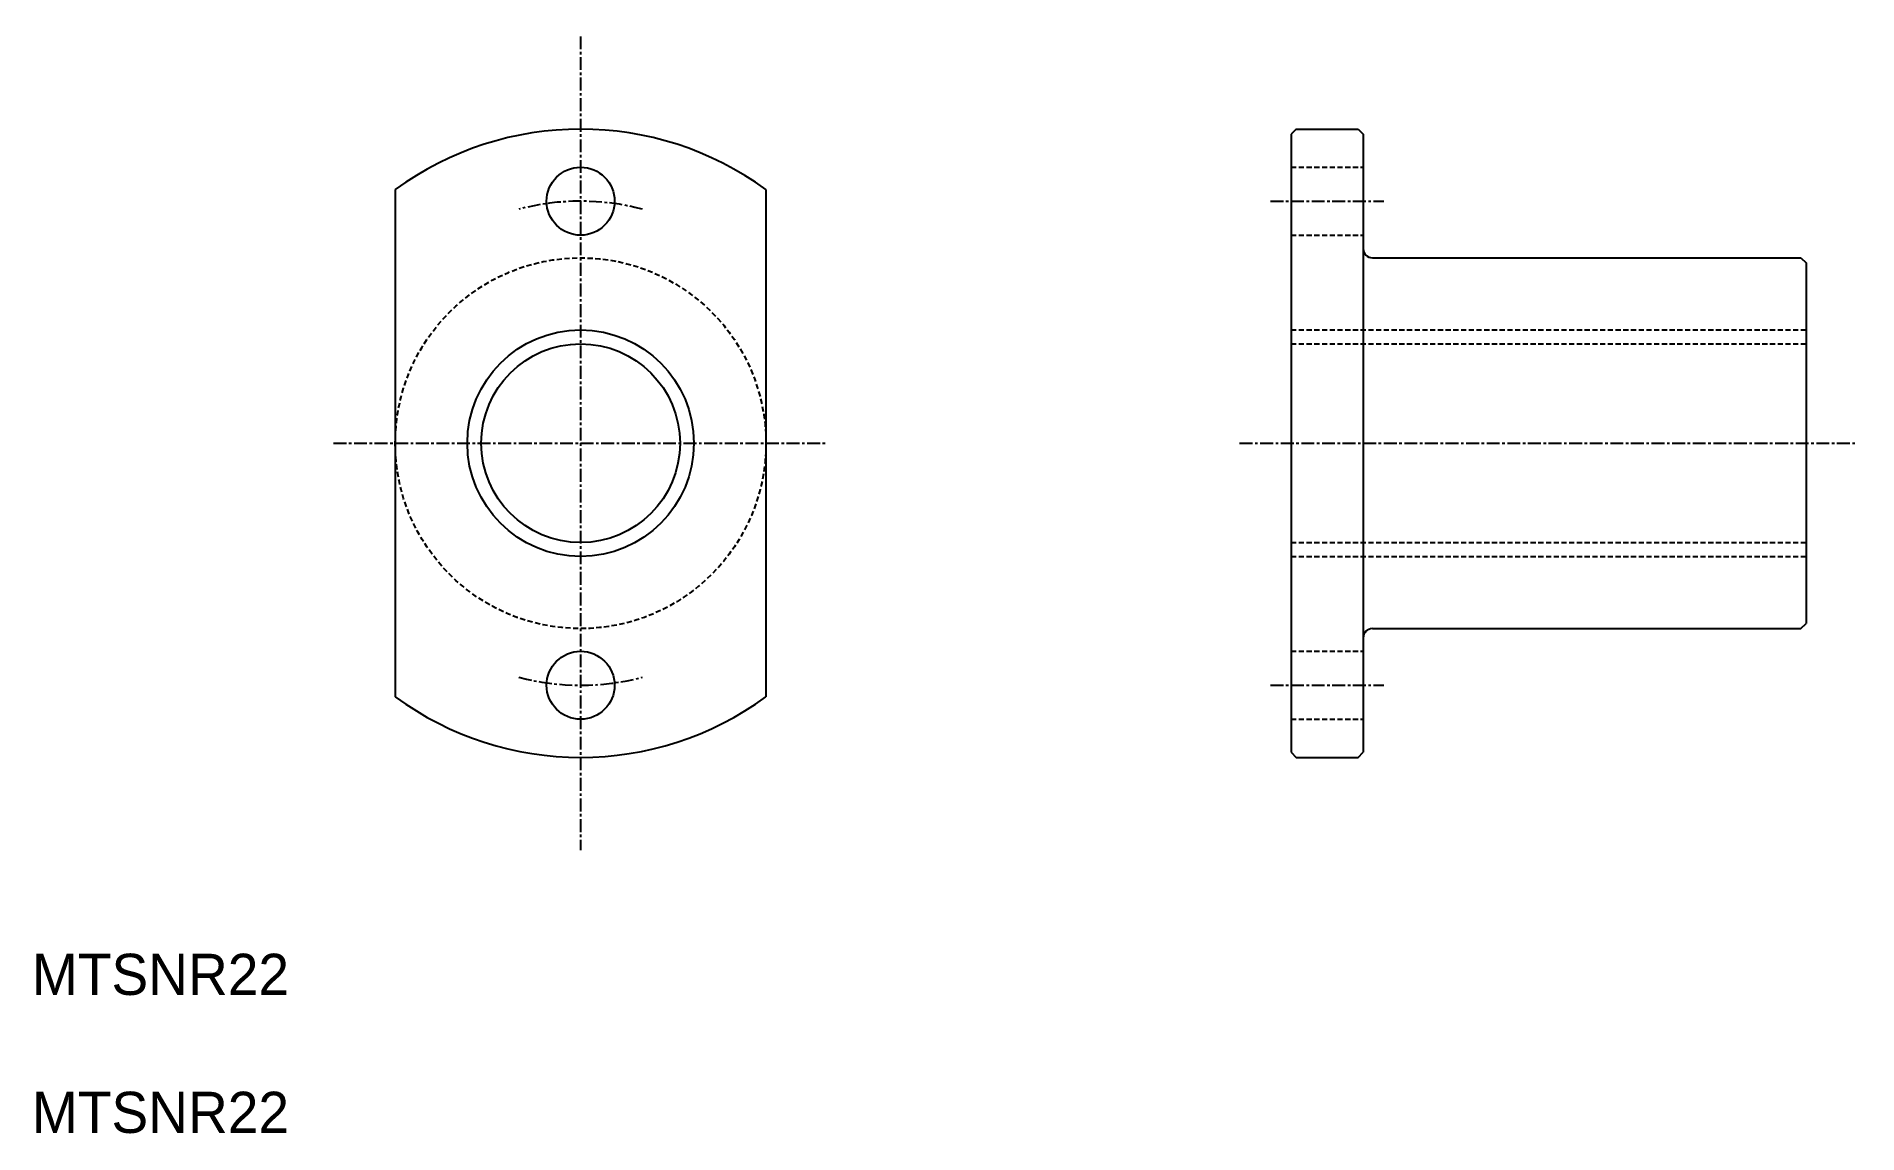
# Model space of a CAD drawing. Extents: x 41 to 218, y 82 to 188.
import ezdxf

# ---------------------------------------------------------------- set-up
doc = ezdxf.new("R2010")
doc.units = 0
doc.linetypes.add('CENTER', pattern=[2, 1.25, -0.25, 0.25, -0.25])
doc.linetypes.add('DASHED', pattern=[0.75, 0.5, -0.25])
doc.layers.get('0').update_dxf_attribs({"linetype": 'CONTINUOUS'})
doc.layers.add('CENTER', color=1, linetype='CENTER')

msp = doc.modelspace()

# ---------------------------------------------------------------- linework, layer by layer
at = {"color": 7, "linetype": 'CONTINUOUS'}
for p, q in [((163.32, 179.13), (162.82, 178.63)), ((162.82, 178.63), (162.82, 118.63)), ((163.32, 179.13), (169.32, 179.13)), ((169.32, 179.13), (169.82, 178.63)), ((169.82, 178.63), (169.82, 118.63)), ((75.83, 173.25), (75.83, 124.01)), ((111.83, 173.25), (111.83, 124.01)), ((170.72, 166.63), (212.32, 166.63)), ((212.32, 166.63), (212.82, 166.13)), ((212.82, 166.13), (212.82, 131.13)), ((162.82, 163.88), (162.82, 163.88)), ((162.82, 148.63), (162.82, 148.63)), ((212.32, 130.63), (212.82, 131.13)), ((170.72, 130.63), (212.32, 130.63)), ((162.82, 118.63), (163.32, 118.13)), ((169.32, 118.13), (169.82, 118.63)), ((163.32, 118.13), (169.32, 118.13))]:
    msp.add_line(p, q, dxfattribs=at)
at = {"color": 3, "linetype": 'DASHED'}
for p, q in [((162.82, 175.43), (169.82, 175.43)), ((162.82, 168.83), (169.82, 168.83)), ((162.82, 159.63), (212.82, 159.63)), ((162.82, 158.28), (212.82, 158.28)), ((162.82, 138.98), (212.82, 138.98)), ((162.82, 137.63), (212.82, 137.63)), ((162.82, 128.43), (169.82, 128.43)), ((162.82, 121.83), (169.82, 121.83))]:
    msp.add_line(p, q, dxfattribs=at)
at = {"color": 7, "linetype": 'CONTINUOUS'}
for centre, radius in [((93.83, 172.13), 3.3), ((93.83, 148.63), 9.65), ((93.83, 125.13), 3.3)]:
    msp.add_circle(centre, radius, dxfattribs=at)
at = {"color": 3, "linetype": 'DASHED'}
msp.add_circle((93.83, 148.63), 18, dxfattribs=at)
at = {"color": 3, "linetype": 'CONTINUOUS'}
msp.add_circle((93.83, 148.63), 11, dxfattribs=at)
at = {"color": 7, "linetype": 'CONTINUOUS'}
for centre, radius, start, end in [((93.83, 148.63), 30.5, 53.8314, 126.1686), ((170.72, 167.53), 0.9, 180, 270), ((170.72, 129.73), 0.9, 90, 180), ((93.83, 148.63), 30.5, 233.8314, 306.1686)]:
    msp.add_arc(centre, radius, start, end, dxfattribs=at)
at = {"layer": 'CENTER', "color": 1, "linetype": 'CENTER'}
for p, q in [((93.83, 188.13), (93.83, 109.13)), ((160.82, 172.13), (171.82, 172.13)), ((69.83, 148.63), (117.83, 148.63)), ((157.82, 148.63), (217.82, 148.63)), ((160.82, 125.13), (171.82, 125.13))]:
    msp.add_line(p, q, dxfattribs=at)
for start, end in [(75.2075, 104.7925), (255.2075, 284.7925)]:
    msp.add_arc((93.83, 148.63), 23.5, start, end, dxfattribs=at)

# ---------------------------------------------------------------- texts
at = {"color": 7, "linetype": 'CONTINUOUS'}
for p in [(40.55, 95.06), (40.55, 81.66)]:
    msp.add_text('MTSNR22', height=4, dxfattribs=at).set_placement(p)

doc.saveas('drawing.dxf')
